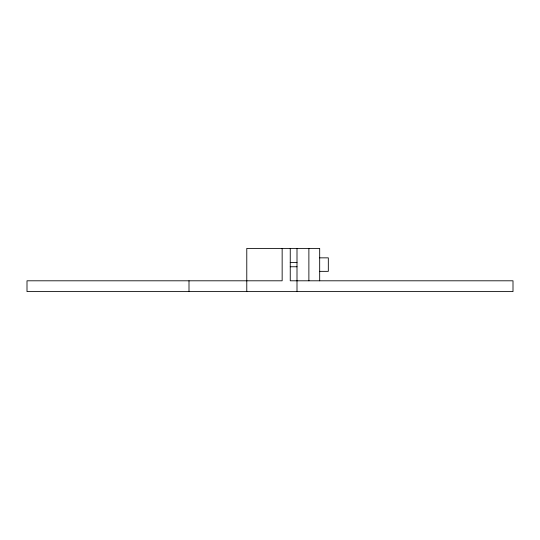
<?xml version="1.0" encoding="UTF-8"?>
<svg xmlns="http://www.w3.org/2000/svg" width="540" height="540" viewBox="0 0 540 540"><rect width="100%" height="100%" fill="white"/><g stroke="black" fill="none" stroke-linecap="round" stroke-linejoin="round"><path stroke-width="0.81" d="M319.68 257.85L328.32 257.85L328.32 271.35L319.68 271.35M290.25 262.44L297 262.44M290.25 266.76L297 266.76M319.68 280.8L319.68 248.4L246.78 248.4L246.78 291.6M308.88 248.4L308.88 280.8M297 248.4L297 291.6M290.25 248.4L290.25 280.8L513 280.8L513 291.6L27 291.6L27 280.8L282.15 280.8L282.15 248.4M189 280.8L189 291.6"/></g></svg>
